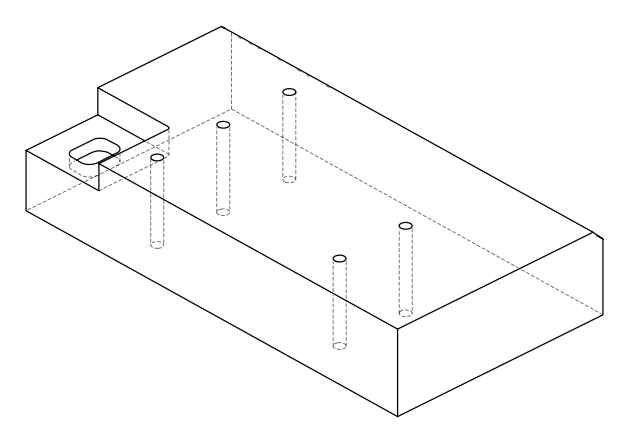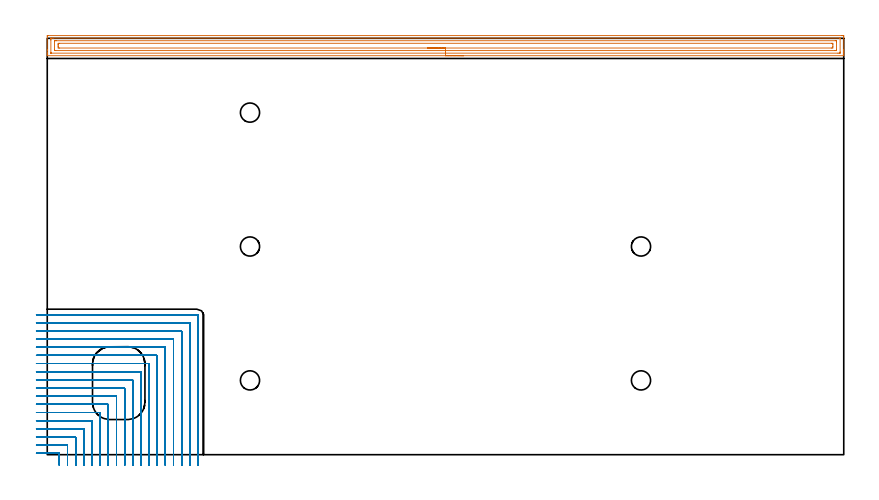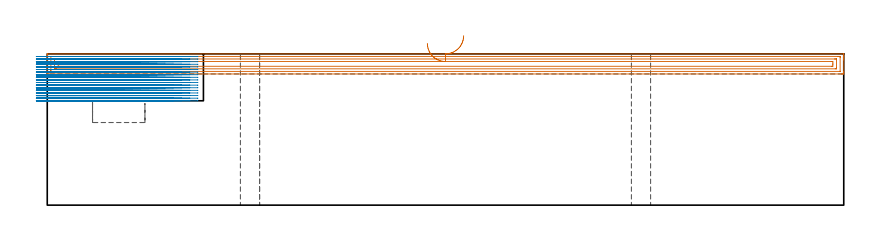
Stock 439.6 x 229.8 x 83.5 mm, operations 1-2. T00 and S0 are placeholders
(PLAN: 13 operations, 4 tool changes, 86.8 min)
(1 AREA_MILL | FG_CHAMFER_SURFACE | UGT0205_001 | 14.33 min | 27052 mm3)
(2 MILL_CORNER_NOTCH_RECTANGULAR | CORNER_NOTCH_RECTANGULAR | NXT0201_008 | Follow Part, ap 1.5, ae 75% | 69.78 min | 179194 mm3)
(3 MILL_RECTANGULAR_POCKET | POCKET_RECTANGULAR_STRAIGHT | UGT0201_100 | Follow Part, ap 4.5, ae 75% | 0.74 min | 13003 mm3)
(4 SPOT_DRILL | STEP1HOLE | NXT0321_9005460120000 | 0.03 min | 1 mm3)
(5 SPOT_DRILL_1 | STEP1HOLE_1 | NXT0321_9005460120000 | 0.03 min | 14 mm3)
(6 SPOT_DRILL_2 | STEP1HOLE_2 | NXT0321_9005460120000 | 0.03 min | 30 mm3)
(7 SPOT_DRILL_3 | STEP1HOLE_3 | NXT0321_9005460120000 | 0.03 min | 28 mm3)
(8 SPOT_DRILL_4 | STEP1HOLE_4 | NXT0321_9005460120000 | 0.03 min | 21 mm3)
(9 DRILL_THROUGH_HOLE_INTO_CENTER | STEP1HOLE | UGT0301_218 | 0.36 min | 7335 mm3)
(10 DRILL_THROUGH_HOLE_INTO_CENTER_1 | STEP1HOLE_1 | UGT0301_218 | 0.36 min | 7325 mm3)
(11 DRILL_THROUGH_HOLE_INTO_CENTER_2 | STEP1HOLE_2 | UGT0301_218 | 0.36 min | 7343 mm3)
(12 DRILL_THROUGH_HOLE_INTO_CENTER_3 | STEP1HOLE_3 | UGT0301_218 | 0.36 min | 7334 mm3)
(13 DRILL_THROUGH_HOLE_INTO_CENTER_4 | STEP1HOLE_4 | UGT0301_218 | 0.36 min | 7327 mm3)
(TOOL UGT0205_001 | Chamfer Mill 20 x 3 x 45 deg. | D20 FL50 Z2)
(TOOL NXT0201_008 | ENDMILL 6mm [2P460-0600-NA 1630] | D6 FL26 Z6)
(TOOL UGT0201_100 | End Mill 18 mm | D18 FL22 Z2)
(TOOL NXT0321_9005460120000 | NC Spot Drill, 142deg, 12mm, Carbide, Uncoated | D12 PA142 FL30 Z2)
(TOOL UGT0301_218 | Twist Drill 10.6 mm | D10.6 PA118 FL86 Z2)
(OP 1 AREA_MILL)
G17 G21 G94 G90
T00 M6
G54
G17 G0 G90 X229.8 Y220.2 S1061 M3
G43 Z93.5 H0
G94 G1 X229.762 Z92.628 F250.
X229.648 Z91.763
X229.459 Z90.912
X229.197 Z90.08
X228.863 Z89.274
X228.46 Z88.5
X227.991 Z87.764
X227.46 Z87.072
X226.871 Z86.429
X226.228 Z85.84
X225.536 Z85.308
X224.8 Z84.84
X224.026 Z84.437
X223.22 Z84.103
X222.388 Z83.841
X221.536 Z83.652
X220.672 Z83.538
X219.8 Z83.5
X0.164
X0.01 Y220.202 Z83.488
X0.006 Y220.265 Z83.427
X0. Y220.665 Z83.035
Y221.067 Z82.632
Y221.726 Z81.97
Y222.949 Z80.748
Y223.514 Z80.18
X0.001 Y230.669 Z73.029
X0.003 Y231.277 Z72.42
X0.007 Y231.292 Z72.406
X0.611 Y231.3 Z72.4
X438.359
X438.989 Y231.297 Z72.403
X439.593 Y231.292 Z72.406
X439.597 Y231.277 Z72.42
X439.599 Y230.669 Z73.029
X439.6 Y230.057 Z73.64
Y223.514 Z80.18
Y222.949 Z80.748
Y222.62 Z81.076
Y222.055 Z81.642
Y221.726 Z81.97
Y221.067 Z82.632
Y220.664 Z83.035
X439.593 Y220.265 Z83.427
X439.59 Y220.202 Z83.488
X439.436 Y220.2 Z83.5
X219.8
Y221.614 Z82.086
X2.285 Y221.615 Z82.085
X2.063 Y221.619 Z82.081
X2.009 Y221.622 Z82.078
X2.005 Y221.635 Z82.065
X2.001 Y221.669 Z82.031
X2. Y228.88 Z74.82
Y229.277 Z74.423
X2.006 Y229.774 Z73.926
X2.01 Y229.867 Z73.833
X2.174 Y229.879 Z73.821
X2.286 Y229.884 Z73.816
X2.396 Y229.885 Z73.815
X3.178 Y229.886 Z73.814
X437.315 Y229.885 Z73.815
X437.537 Y229.881 Z73.819
X437.591 Y229.878 Z73.822
X437.595 Y229.865 Z73.835
X437.599 Y229.831 Z73.869
Y222.223 Z81.477
X437.593 Y221.726 Z81.974
X437.59 Y221.633 Z82.067
X437.425 Y221.621 Z82.079
X437.314 Y221.616 Z82.084
X437.204 Y221.615 Z82.085
X436.422 Y221.614 Z82.086
X219.8
Y223.028 Z80.672
X4.666 Y223.029 Z80.671
X4.182 Y223.033 Z80.667
X4.03 Y223.035 Z80.665
X4.01 Y223.332 Z80.368
X4.003 Y223.514 Z80.186
X4. Y223.696 Z80.004
Y228.168 Z75.532
X4.005 Y228.35 Z75.35
X4.01 Y228.465 Z75.235
X4.061 Y228.468 Z75.232
X4.182 Y228.47 Z75.23
X4.59 Y228.471 Z75.229
X5.075 Y228.472 Z75.228
X434.933 Y228.471 Z75.229
X435.418 Y228.467 Z75.233
X435.57 Y228.465 Z75.235
X435.59 Y228.168 Z75.532
X435.597 Y227.986 Z75.714
X435.6 Y227.804 Z75.896
Y223.332 Z80.368
X435.595 Y223.15 Z80.55
X435.59 Y223.035 Z80.665
X435.539 Y223.032 Z80.668
X435.418 Y223.03 Z80.67
X435.01 Y223.028 Z80.672
X434.525
X219.8
Y224.443 Z79.257
X6.826
X6.012 Y224.45 Z79.25
X6. Y225.27 Z78.43
Y226.165 Z77.535
Y226.197 Z77.503
X6.009 Y227.05 Z76.65
X6.86 Y227.057 Z76.643
X432.773
X433.588 Y227.05 Z76.65
X433.6 Y226.23 Z77.47
Y225.303 Z78.397
X433.591 Y224.45 Z79.25
X432.739 Y224.443 Z79.257
X219.8
X218.928 Z79.295
X218.063 Z79.409
X217.212 Z79.598
X216.38 Z79.86
X215.574 Z80.194
X214.8 Z80.597
X214.064 Z81.066
X213.372 Z81.597
X212.729 Z82.186
X212.14 Z82.83
X211.608 Z83.522
X211.14 Z84.257
X210.737 Z85.031
X210.403 Z85.837
X210.141 Z86.669
X209.952 Z87.521
X209.838 Z88.386
X209.8 Z89.257
G0 Z93.5
M5
M2
(OP 2 MILL_CORNER_NOTCH_RECTANGULAR)
G17 G21 G94 G90
T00 M6
G54
G17 G0 G90 X6.7 Y-6. S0 M3
G43 Z93.5 H1
Z82.061
G94 G1 Y-3. F250.
Y0.505 F500.
G3 X6.405 Y0.8 R0.3
G1 X-3.
X-6. F250.
G0 Z93.5
X11.2 Y-6.
Z82.061
G1 Y-3.
Y5.005 F500.
G3 X10.905 Y5.3 R0.3
G1 X-3.
X-6. F250.
G0 Z93.5
X15.7 Y-6.
Z82.061
G1 Y-3.
Y9.505 F500.
G3 X15.405 Y9.8 R0.3
G1 X-3.
X-6. F250.
G0 Z93.5
X20.2 Y-6.
Z82.061
G1 Y-3.
Y14.004 F500.
G3 X19.904 Y14.3 R0.3
G1 X-3.
X-6. F250.
G0 Z93.5
X24.7 Y-6.
Z82.061
G1 Y-3.
Y18.504 F500.
G3 X24.404 Y18.8 R0.3
G1 X-3.
X-6. F250.
G0 Z93.5
X29.2 Y-6.
Z82.061
G1 Y-3.
Y23.004 F500.
G3 X28.904 Y23.3 R0.3
G1 X-3.
X-6. F250.
G0 Z93.5
X33.7 Y-6.
Z82.061
G1 Y-3.
Y27.504 F500.
G3 X33.404 Y27.8 R0.3
G1 X-3.
X-6. F250.
G0 Z93.5
X38.2 Y-6.
Z82.061
G1 Y-3.
Y32.004 F500.
G3 X37.904 Y32.3 R0.3
G1 X-3.
X-6. F250.
G0 Z93.5
X42.7 Y-6.
Z82.061
G1 Y-3.
Y36.504 F500.
G3 X42.404 Y36.8 R0.3
G1 X-3.
X-6. F250.
G0 Z93.5
X47.2 Y-6.
Z82.061
G1 Y-3.
Y41.004 F500.
G3 X46.904 Y41.3 R0.3
G1 X-3.
X-6. F250.
G0 Z93.5
X51.7 Y-6.
Z82.061
G1 Y-3.
Y45.503 F500.
G3 X51.403 Y45.8 R0.3
G1 X-3.
X-6. F250.
G0 Z93.5
X56.2 Y-6.
Z82.061
G1 Y-3.
Y50.003 F500.
G3 X55.903 Y50.3 R0.3
G1 X-3.
X-6. F250.
G0 Z93.5
X60.7 Y-6.
Z82.061
G1 Y-3.
Y54.503 F500.
G3 X60.403 Y54.8 R0.3
G1 X-3.
X-6. F250.
G0 Z93.5
X65.2 Y-6.
Z82.061
G1 Y-3.
Y59.003 F500.
G3 X64.903 Y59.3 R0.3
G1 X-3.
X-6. F250.
G0 Z93.5
X69.7 Y-6.
Z82.061
G1 Y-3.
Y63.503 F500.
G3 X69.403 Y63.8 R0.3
G1 X-3.
X-6. F250.
G0 Z93.5
X74.2 Y-6.
Z82.061
G1 Y-3.
Y68.003 F500.
G3 X73.903 Y68.3 R0.3
G1 X-3.
X-6. F250.
G0 Z93.5
X78.7 Y-6.
Z82.061
G1 Y-3.
Y72.503 F500.
G3 X78.403 Y72.8 R0.3
G1 X-3.
X-6. F250.
G0 Z93.5
X83.2 Y-6.
Z82.061
G1 Y-3.
Y77. F500.
G3 X82.9 Y77.3 R0.3
G1 X-3.
X-6. F250.
G0 Z93.5
X6.7 Y-6.
Z80.622
G1 Y-3.
Y0.505 F500.
G3 X6.405 Y0.8 R0.3
G1 X-3.
X-6. F250.
G0 Z93.5
X11.2 Y-6.
Z80.622
G1 Y-3.
Y5.005 F500.
G3 X10.905 Y5.3 R0.3
G1 X-3.
X-6. F250.
G0 Z93.5
X15.7 Y-6.
Z80.622
G1 Y-3.
Y9.505 F500.
G3 X15.405 Y9.8 R0.3
G1 X-3.
X-6. F250.
G0 Z93.5
X20.2 Y-6.
Z80.622
G1 Y-3.
Y14.005 F500.
G3 X19.905 Y14.3 R0.3
G1 X-3.
X-6. F250.
G0 Z93.5
X24.7 Y-6.
Z80.622
G1 Y-3.
Y18.504 F500.
G3 X24.404 Y18.8 R0.3
G1 X-3.
X-6. F250.
G0 Z93.5
X29.2 Y-6.
Z80.622
G1 Y-3.
Y23.004 F500.
G3 X28.904 Y23.3 R0.3
G1 X-3.
X-6. F250.
G0 Z93.5
X33.7 Y-6.
Z80.622
G1 Y-3.
Y27.504 F500.
G3 X33.404 Y27.8 R0.3
G1 X-3.
X-6. F250.
G0 Z93.5
X38.2 Y-6.
Z80.622
G1 Y-3.
Y32.004 F500.
G3 X37.904 Y32.3 R0.3
G1 X-3.
X-6. F250.
G0 Z93.5
X42.7 Y-6.
Z80.622
G1 Y-3.
Y36.504 F500.
G3 X42.404 Y36.8 R0.3
G1 X-3.
X-6. F250.
G0 Z93.5
X47.2 Y-6.
Z80.622
G1 Y-3.
Y41.004 F500.
G3 X46.904 Y41.3 R0.3
G1 X-3.
X-6. F250.
G0 Z93.5
X51.7 Y-6.
Z80.622
G1 Y-3.
Y45.503 F500.
G3 X51.403 Y45.8 R0.3
G1 X-3.
X-6. F250.
G0 Z93.5
X56.2 Y-6.
Z80.622
G1 Y-3.
Y50.003 F500.
G3 X55.903 Y50.3 R0.3
G1 X-3.
X-6. F250.
G0 Z93.5
X60.7 Y-6.
Z80.622
G1 Y-3.
Y54.503 F500.
G3 X60.403 Y54.8 R0.3
G1 X-3.
X-6. F250.
G0 Z93.5
X65.2 Y-6.
Z80.622
G1 Y-3.
Y59.003 F500.
G3 X64.903 Y59.3 R0.3
G1 X-3.
X-6. F250.
G0 Z93.5
X69.7 Y-6.
Z80.622
G1 Y-3.
Y63.503 F500.
G3 X69.403 Y63.8 R0.3
G1 X-3.
X-6. F250.
G0 Z93.5
X74.2 Y-6.
Z80.622
G1 Y-3.
Y68.003 F500.
G3 X73.903 Y68.3 R0.3
G1 X-3.
X-6. F250.
G0 Z93.5
X78.7 Y-6.
Z80.622
G1 Y-3.
Y72.503 F500.
G3 X78.403 Y72.8 R0.3
G1 X-3.
X-6. F250.
G0 Z93.5
X83.2 Y-6.
Z80.622
G1 Y-3.
Y77. F500.
G3 X82.9 Y77.3 R0.3
G1 X-3.
X-6. F250.
G0 Z93.5
X6.7 Y-6.
Z79.183
G1 Y-3.
Y0.505 F500.
G3 X6.405 Y0.8 R0.3
G1 X-3.
X-6. F250.
G0 Z93.5
X11.2 Y-6.
Z79.183
G1 Y-3.
Y5.005 F500.
G3 X10.905 Y5.3 R0.3
G1 X-3.
X-6. F250.
G0 Z93.5
X15.7 Y-6.
Z79.183
G1 Y-3.
Y9.505 F500.
G3 X15.405 Y9.8 R0.3
G1 X-3.
X-6. F250.
G0 Z93.5
X20.2 Y-6.
Z79.183
G1 Y-3.
Y14.005 F500.
G3 X19.905 Y14.3 R0.3
G1 X-3.
X-6. F250.
G0 Z93.5
X24.7 Y-6.
Z79.183
G1 Y-3.
Y18.504 F500.
G3 X24.404 Y18.8 R0.3
G1 X-3.
X-6. F250.
G0 Z93.5
X29.2 Y-6.
Z79.183
G1 Y-3.
Y23.004 F500.
G3 X28.904 Y23.3 R0.3
G1 X-3.
X-6. F250.
G0 Z93.5
X33.7 Y-6.
Z79.183
G1 Y-3.
Y27.504 F500.
G3 X33.404 Y27.8 R0.3
G1 X-3.
X-6. F250.
G0 Z93.5
X38.2 Y-6.
Z79.183
G1 Y-3.
Y32.004 F500.
G3 X37.904 Y32.3 R0.3
G1 X-3.
X-6. F250.
G0 Z93.5
X42.7 Y-6.
Z79.183
G1 Y-3.
Y36.504 F500.
G3 X42.404 Y36.8 R0.3
G1 X-3.
X-6. F250.
G0 Z93.5
X47.2 Y-6.
Z79.183
G1 Y-3.
Y41.004 F500.
G3 X46.904 Y41.3 R0.3
G1 X-3.
X-6. F250.
G0 Z93.5
X51.7 Y-6.
Z79.183
G1 Y-3.
Y45.503 F500.
G3 X51.403 Y45.8 R0.3
G1 X-3.
X-6. F250.
G0 Z93.5
X56.2 Y-6.
Z79.183
G1 Y-3.
Y50.003 F500.
G3 X55.903 Y50.3 R0.3
G1 X-3.
X-6. F250.
G0 Z93.5
X60.7 Y-6.
Z79.183
G1 Y-3.
Y54.503 F500.
G3 X60.403 Y54.8 R0.3
G1 X-3.
X-6. F250.
G0 Z93.5
X65.2 Y-6.
Z79.183
G1 Y-3.
Y59.003 F500.
G3 X64.903 Y59.3 R0.3
G1 X-3.
X-6. F250.
G0 Z93.5
X69.7 Y-6.
Z79.183
G1 Y-3.
Y63.503 F500.
G3 X69.403 Y63.8 R0.3
G1 X-3.
X-6. F250.
G0 Z93.5
X74.2 Y-6.
Z79.183
G1 Y-3.
Y68.003 F500.
G3 X73.903 Y68.3 R0.3
G1 X-3.
X-6. F250.
G0 Z93.5
X78.7 Y-6.
Z79.183
G1 Y-3.
Y72.503 F500.
G3 X78.403 Y72.8 R0.3
G1 X-3.
X-6. F250.
G0 Z93.5
X83.2 Y-6.
Z79.183
G1 Y-3.
Y77. F500.
G3 X82.9 Y77.3 R0.3
G1 X-3.
X-6. F250.
G0 Z93.5
X6.7 Y-6.
Z77.744
G1 Y-3.
Y0.505 F500.
G3 X6.405 Y0.8 R0.3
G1 X-3.
X-6. F250.
G0 Z93.5
X11.2 Y-6.
Z77.744
G1 Y-3.
Y5.005 F500.
G3 X10.905 Y5.3 R0.3
G1 X-3.
X-6. F250.
G0 Z93.5
X15.7 Y-6.
Z77.744
G1 Y-3.
Y9.505 F500.
G3 X15.405 Y9.8 R0.3
G1 X-3.
X-6. F250.
G0 Z93.5
X20.2 Y-6.
Z77.744
G1 Y-3.
Y14.004 F500.
G3 X19.904 Y14.3 R0.3
G1 X-3.
X-6. F250.
G0 Z93.5
X24.7 Y-6.
Z77.744
G1 Y-3.
Y18.504 F500.
G3 X24.404 Y18.8 R0.3
G1 X-3.
X-6. F250.
G0 Z93.5
X29.2 Y-6.
Z77.744
G1 Y-3.
Y23.004 F500.
G3 X28.904 Y23.3 R0.3
G1 X-3.
X-6. F250.
G0 Z93.5
X33.7 Y-6.
Z77.744
G1 Y-3.
Y27.504 F500.
G3 X33.404 Y27.8 R0.3
G1 X-3.
X-6. F250.
G0 Z93.5
X38.2 Y-6.
Z77.744
G1 Y-3.
Y32.004 F500.
G3 X37.904 Y32.3 R0.3
G1 X-3.
X-6. F250.
G0 Z93.5
X42.7 Y-6.
Z77.744
G1 Y-3.
Y36.504 F500.
G3 X42.404 Y36.8 R0.3
G1 X-3.
X-6. F250.
G0 Z93.5
X47.2 Y-6.
Z77.744
G1 Y-3.
Y41.004 F500.
G3 X46.904 Y41.3 R0.3
G1 X-3.
X-6. F250.
G0 Z93.5
X51.7 Y-6.
Z77.744
G1 Y-3.
Y45.503 F500.
G3 X51.403 Y45.8 R0.3
G1 X-3.
X-6. F250.
G0 Z93.5
X56.2 Y-6.
Z77.744
G1 Y-3.
Y50.003 F500.
G3 X55.903 Y50.3 R0.3
G1 X-3.
X-6. F250.
G0 Z93.5
X60.7 Y-6.
Z77.744
G1 Y-3.
Y54.503 F500.
G3 X60.403 Y54.8 R0.3
G1 X-3.
X-6. F250.
G0 Z93.5
X65.2 Y-6.
Z77.744
G1 Y-3.
Y59.003 F500.
G3 X64.903 Y59.3 R0.3
G1 X-3.
X-6. F250.
G0 Z93.5
X69.7 Y-6.
Z77.744
G1 Y-3.
Y63.503 F500.
G3 X69.403 Y63.8 R0.3
G1 X-3.
X-6. F250.
G0 Z93.5
X74.2 Y-6.
Z77.744
G1 Y-3.
Y68.003 F500.
G3 X73.903 Y68.3 R0.3
G1 X-3.
X-6. F250.
G0 Z93.5
X78.7 Y-6.
Z77.744
G1 Y-3.
Y72.503 F500.
G3 X78.403 Y72.8 R0.3
G1 X-3.
X-6. F250.
G0 Z93.5
X83.2 Y-6.
Z77.744
G1 Y-3.
Y77. F500.
G3 X82.9 Y77.3 R0.3
G1 X-3.
X-6. F250.
G0 Z93.5
X6.7 Y-6.
Z76.305
G1 Y-3.
Y0.505 F500.
G3 X6.405 Y0.8 R0.3
G1 X-3.
X-6. F250.
G0 Z93.5
X11.2 Y-6.
Z76.305
G1 Y-3.
Y5.005 F500.
G3 X10.905 Y5.3 R0.3
G1 X-3.
X-6. F250.
G0 Z93.5
X15.7 Y-6.
Z76.305
G1 Y-3.
Y9.505 F500.
G3 X15.405 Y9.8 R0.3
G1 X-3.
X-6. F250.
G0 Z93.5
X20.2 Y-6.
Z76.305
G1 Y-3.
Y14.005 F500.
G3 X19.905 Y14.3 R0.3
G1 X-3.
X-6. F250.
G0 Z93.5
X24.7 Y-6.
Z76.305
G1 Y-3.
Y18.504 F500.
G3 X24.404 Y18.8 R0.3
G1 X-3.
X-6. F250.
G0 Z93.5
X29.2 Y-6.
Z76.305
G1 Y-3.
Y23.004 F500.
G3 X28.904 Y23.3 R0.3
G1 X-3.
X-6. F250.
G0 Z93.5
X33.7 Y-6.
Z76.305
G1 Y-3.
Y27.504 F500.
G3 X33.404 Y27.8 R0.3
G1 X-3.
X-6. F250.
G0 Z93.5
X38.2 Y-6.
Z76.305
G1 Y-3.
Y32.004 F500.
G3 X37.904 Y32.3 R0.3
G1 X-3.
X-6. F250.
G0 Z93.5
X42.7 Y-6.
Z76.305
G1 Y-3.
Y36.504 F500.
G3 X42.404 Y36.8 R0.3
G1 X-3.
X-6. F250.
G0 Z93.5
X47.2 Y-6.
Z76.305
G1 Y-3.
Y41.004 F500.
G3 X46.904 Y41.3 R0.3
G1 X-3.
X-6. F250.
G0 Z93.5
X51.7 Y-6.
Z76.305
G1 Y-3.
Y45.503 F500.
G3 X51.403 Y45.8 R0.3
G1 X-3.
X-6. F250.
G0 Z93.5
X56.2 Y-6.
Z76.305
G1 Y-3.
Y50.003 F500.
G3 X55.903 Y50.3 R0.3
G1 X-3.
X-6. F250.
G0 Z93.5
X60.7 Y-6.
Z76.305
G1 Y-3.
Y54.503 F500.
G3 X60.403 Y54.8 R0.3
G1 X-3.
X-6. F250.
G0 Z93.5
X65.2 Y-6.
Z76.305
G1 Y-3.
Y59.003 F500.
G3 X64.903 Y59.3 R0.3
G1 X-3.
X-6. F250.
G0 Z93.5
X69.7 Y-6.
Z76.305
G1 Y-3.
Y63.503 F500.
G3 X69.403 Y63.8 R0.3
G1 X-3.
X-6. F250.
G0 Z93.5
X74.2 Y-6.
Z76.305
G1 Y-3.
Y68.003 F500.
G3 X73.903 Y68.3 R0.3
G1 X-3.
X-6. F250.
G0 Z93.5
X78.7 Y-6.
Z76.305
G1 Y-3.
Y72.503 F500.
G3 X78.403 Y72.8 R0.3
G1 X-3.
X-6. F250.
G0 Z93.5
X83.2 Y-6.
Z76.305
G1 Y-3.
Y77. F500.
G3 X82.9 Y77.3 R0.3
G1 X-3.
X-6. F250.
G0 Z93.5
X6.7 Y-6.
Z74.867
G1 Y-3.
Y0.505 F500.
G3 X6.405 Y0.8 R0.3
G1 X-3.
X-6. F250.
G0 Z93.5
X11.2 Y-6.
Z74.867
G1 Y-3.
Y5.005 F500.
G3 X10.905 Y5.3 R0.3
G1 X-3.
X-6. F250.
G0 Z93.5
X15.7 Y-6.
Z74.867
G1 Y-3.
Y9.505 F500.
G3 X15.405 Y9.8 R0.3
G1 X-3.
X-6. F250.
G0 Z93.5
X20.2 Y-6.
Z74.867
G1 Y-3.
Y14.005 F500.
G3 X19.905 Y14.3 R0.3
G1 X-3.
X-6. F250.
G0 Z93.5
X24.7 Y-6.
Z74.867
G1 Y-3.
Y18.504 F500.
G3 X24.404 Y18.8 R0.3
G1 X-3.
X-6. F250.
G0 Z93.5
X29.2 Y-6.
Z74.867
G1 Y-3.
Y23.004 F500.
G3 X28.904 Y23.3 R0.3
G1 X-3.
X-6. F250.
G0 Z93.5
X33.7 Y-6.
Z74.867
G1 Y-3.
Y27.504 F500.
G3 X33.404 Y27.8 R0.3
G1 X-3.
X-6. F250.
G0 Z93.5
X38.2 Y-6.
Z74.867
G1 Y-3.
Y32.004 F500.
G3 X37.904 Y32.3 R0.3
G1 X-3.
X-6. F250.
G0 Z93.5
X42.7 Y-6.
Z74.867
G1 Y-3.
Y36.504 F500.
G3 X42.404 Y36.8 R0.3
G1 X-3.
X-6. F250.
G0 Z93.5
X47.2 Y-6.
Z74.867
G1 Y-3.
Y41.004 F500.
G3 X46.904 Y41.3 R0.3
G1 X-3.
X-6. F250.
G0 Z93.5
X51.7 Y-6.
Z74.867
G1 Y-3.
Y45.503 F500.
G3 X51.403 Y45.8 R0.3
G1 X-3.
X-6. F250.
G0 Z93.5
X56.2 Y-6.
Z74.867
G1 Y-3.
Y50.003 F500.
G3 X55.903 Y50.3 R0.3
G1 X-3.
X-6. F250.
G0 Z93.5
X60.7 Y-6.
Z74.867
G1 Y-3.
Y54.503 F500.
G3 X60.403 Y54.8 R0.3
G1 X-3.
X-6. F250.
G0 Z93.5
X65.2 Y-6.
Z74.867
G1 Y-3.
Y59.003 F500.
G3 X64.903 Y59.3 R0.3
G1 X-3.
X-6. F250.
G0 Z93.5
X69.7 Y-6.
Z74.867
G1 Y-3.
Y63.503 F500.
G3 X69.403 Y63.8 R0.3
G1 X-3.
X-6. F250.
G0 Z93.5
X74.2 Y-6.
Z74.867
G1 Y-3.
Y68.003 F500.
G3 X73.903 Y68.3 R0.3
G1 X-3.
X-6. F250.
G0 Z93.5
X78.7 Y-6.
Z74.867
G1 Y-3.
Y72.503 F500.
G3 X78.403 Y72.8 R0.3
G1 X-3.
X-6. F250.
G0 Z93.5
X83.2 Y-6.
Z74.867
G1 Y-3.
Y77. F500.
G3 X82.9 Y77.3 R0.3
G1 X-3.
X-6. F250.
G0 Z93.5
X6.7 Y-6.
Z73.428
G1 Y-3.
Y0.505 F500.
G3 X6.405 Y0.8 R0.3
G1 X-3.
X-6. F250.
G0 Z93.5
X11.2 Y-6.
Z73.428
G1 Y-3.
Y5.005 F500.
G3 X10.905 Y5.3 R0.3
G1 X-3.
X-6. F250.
G0 Z93.5
X15.7 Y-6.
Z73.428
G1 Y-3.
Y9.505 F500.
G3 X15.405 Y9.8 R0.3
G1 X-3.
X-6. F250.
G0 Z93.5
X20.2 Y-6.
Z73.428
G1 Y-3.
Y14.005 F500.
G3 X19.905 Y14.3 R0.3
G1 X-3.
X-6. F250.
G0 Z93.5
X24.7 Y-6.
Z73.428
G1 Y-3.
Y18.504 F500.
G3 X24.404 Y18.8 R0.3
G1 X-3.
X-6. F250.
G0 Z93.5
X29.2 Y-6.
Z73.428
G1 Y-3.
Y23.004 F500.
G3 X28.904 Y23.3 R0.3
G1 X-3.
X-6. F250.
G0 Z93.5
X33.7 Y-6.
Z73.428
G1 Y-3.
Y27.504 F500.
G3 X33.404 Y27.8 R0.3
G1 X-3.
X-6. F250.
G0 Z93.5
X38.2 Y-6.
Z73.428
G1 Y-3.
Y32.004 F500.
G3 X37.904 Y32.3 R0.3
G1 X-3.
X-6. F250.
G0 Z93.5
X42.7 Y-6.
Z73.428
G1 Y-3.
Y36.504 F500.
G3 X42.404 Y36.8 R0.3
G1 X-3.
X-6. F250.
G0 Z93.5
X47.2 Y-6.
Z73.428
G1 Y-3.
Y41.004 F500.
G3 X46.904 Y41.3 R0.3
G1 X-3.
X-6. F250.
G0 Z93.5
X51.7 Y-6.
Z73.428
G1 Y-3.
Y45.503 F500.
G3 X51.403 Y45.8 R0.3
G1 X-3.
X-6. F250.
G0 Z93.5
X56.2 Y-6.
Z73.428
G1 Y-3.
Y50.003 F500.
G3 X55.903 Y50.3 R0.3
G1 X-3.
X-6. F250.
G0 Z93.5
X60.7 Y-6.
Z73.428
G1 Y-3.
Y54.503 F500.
G3 X60.403 Y54.8 R0.3
G1 X-3.
X-6. F250.
G0 Z93.5
X65.2 Y-6.
Z73.428
G1 Y-3.
Y59.003 F500.
G3 X64.903 Y59.3 R0.3
G1 X-3.
X-6. F250.
G0 Z93.5
X69.7 Y-6.
Z73.428
G1 Y-3.
Y63.503 F500.
G3 X69.403 Y63.8 R0.3
G1 X-3.
X-6. F250.
G0 Z93.5
X74.2 Y-6.
Z73.428
G1 Y-3.
Y68.003 F500.
G3 X73.903 Y68.3 R0.3
G1 X-3.
X-6. F250.
G0 Z93.5
X78.7 Y-6.
Z73.428
G1 Y-3.
Y72.503 F500.
G3 X78.403 Y72.8 R0.3
G1 X-3.
X-6. F250.
G0 Z93.5
X83.2 Y-6.
Z73.428
G1 Y-3.
Y77. F500.
G3 X82.9 Y77.3 R0.3
G1 X-3.
X-6. F250.
G0 Z93.5
X6.7 Y-6.
Z71.989
G1 Y-3.
Y0.505 F500.
G3 X6.405 Y0.8 R0.3
G1 X-3.
X-6. F250.
G0 Z93.5
X11.2 Y-6.
Z71.989
G1 Y-3.
Y5.005 F500.
G3 X10.905 Y5.3 R0.3
G1 X-3.
X-6. F250.
G0 Z93.5
X15.7 Y-6.
Z71.989
G1 Y-3.
Y9.505 F500.
G3 X15.405 Y9.8 R0.3
G1 X-3.
X-6. F250.
G0 Z93.5
X20.2 Y-6.
Z71.989
G1 Y-3.
Y14.005 F500.
G3 X19.905 Y14.3 R0.3
G1 X-3.
X-6. F250.
G0 Z93.5
X24.7 Y-6.
Z71.989
G1 Y-3.
Y18.504 F500.
G3 X24.404 Y18.8 R0.3
G1 X-3.
X-6. F250.
G0 Z93.5
X29.2 Y-6.
Z71.989
G1 Y-3.
Y23.004 F500.
G3 X28.904 Y23.3 R0.3
G1 X-3.
X-6. F250.
G0 Z93.5
X33.7 Y-6.
Z71.989
G1 Y-3.
Y27.504 F500.
G3 X33.404 Y27.8 R0.3
G1 X-3.
X-6. F250.
G0 Z93.5
X38.2 Y-6.
Z71.989
G1 Y-3.
Y32.004 F500.
G3 X37.904 Y32.3 R0.3
G1 X-3.
X-6. F250.
G0 Z93.5
X42.7 Y-6.
Z71.989
G1 Y-3.
Y36.504 F500.
G3 X42.404 Y36.8 R0.3
G1 X-3.
X-6. F250.
G0 Z93.5
X47.2 Y-6.
Z71.989
G1 Y-3.
Y41.004 F500.
G3 X46.904 Y41.3 R0.3
G1 X-3.
X-6. F250.
G0 Z93.5
X51.7 Y-6.
Z71.989
G1 Y-3.
Y45.503 F500.
G3 X51.403 Y45.8 R0.3
G1 X-3.
X-6. F250.
G0 Z93.5
X56.2 Y-6.
Z71.989
G1 Y-3.
Y50.003 F500.
G3 X55.903 Y50.3 R0.3
G1 X-3.
X-6. F250.
G0 Z93.5
X60.7 Y-6.
Z71.989
G1 Y-3.
Y54.503 F500.
G3 X60.403 Y54.8 R0.3
G1 X-3.
X-6. F250.
G0 Z93.5
X65.2 Y-6.
Z71.989
G1 Y-3.
Y59.003 F500.
G3 X64.903 Y59.3 R0.3
G1 X-3.
X-6. F250.
G0 Z93.5
X69.7 Y-6.
Z71.989
G1 Y-3.
Y63.503 F500.
G3 X69.403 Y63.8 R0.3
G1 X-3.
X-6. F250.
G0 Z93.5
X74.2 Y-6.
Z71.989
G1 Y-3.
Y68.003 F500.
G3 X73.903 Y68.3 R0.3
G1 X-3.
X-6. F250.
G0 Z93.5
X78.7 Y-6.
Z71.989
G1 Y-3.
Y72.503 F500.
G3 X78.403 Y72.8 R0.3
G1 X-3.
X-6. F250.
G0 Z93.5
X83.2 Y-6.
Z71.989
G1 Y-3.
Y77. F500.
G3 X82.9 Y77.3 R0.3
G1 X-3.
X-6. F250.
G0 Z93.5
X6.7 Y-6.
Z70.55
G1 Y-3.
Y0.505 F500.
G3 X6.405 Y0.8 R0.3
G1 X-3.
X-6. F250.
G0 Z93.5
X11.2 Y-6.
Z70.55
G1 Y-3.
Y5.005 F500.
G3 X10.905 Y5.3 R0.3
G1 X-3.
X-6. F250.
G0 Z93.5
X15.7 Y-6.
Z70.55
G1 Y-3.
Y9.505 F500.
G3 X15.405 Y9.8 R0.3
G1 X-3.
X-6. F250.
G0 Z93.5
X20.2 Y-6.
Z70.55
G1 Y-3.
Y14.004 F500.
G3 X19.904 Y14.3 R0.3
G1 X-3.
X-6. F250.
G0 Z93.5
X24.7 Y-6.
Z70.55
G1 Y-3.
Y18.504 F500.
G3 X24.404 Y18.8 R0.3
G1 X-3.
X-6. F250.
G0 Z93.5
X29.2 Y-6.
Z70.55
G1 Y-3.
Y23.004 F500.
G3 X28.904 Y23.3 R0.3
G1 X-3.
X-6. F250.
G0 Z93.5
X33.7 Y-6.
Z70.55
G1 Y-3.
Y27.504 F500.
G3 X33.404 Y27.8 R0.3
G1 X-3.
X-6. F250.
G0 Z93.5
X38.2 Y-6.
Z70.55
G1 Y-3.
Y32.004 F500.
G3 X37.904 Y32.3 R0.3
G1 X-3.
X-6. F250.
G0 Z93.5
X42.7 Y-6.
Z70.55
G1 Y-3.
Y36.504 F500.
G3 X42.404 Y36.8 R0.3
G1 X-3.
X-6. F250.
G0 Z93.5
X47.2 Y-6.
Z70.55
G1 Y-3.
Y41.004 F500.
G3 X46.904 Y41.3 R0.3
G1 X-3.
X-6. F250.
G0 Z93.5
X51.7 Y-6.
Z70.55
G1 Y-3.
Y45.503 F500.
G3 X51.403 Y45.8 R0.3
G1 X-3.
X-6. F250.
G0 Z93.5
X56.2 Y-6.
Z70.55
G1 Y-3.
Y50.003 F500.
G3 X55.903 Y50.3 R0.3
G1 X-3.
X-6. F250.
G0 Z93.5
X60.7 Y-6.
Z70.55
G1 Y-3.
Y54.503 F500.
G3 X60.403 Y54.8 R0.3
G1 X-3.
X-6. F250.
G0 Z93.5
X65.2 Y-6.
Z70.55
G1 Y-3.
Y59.003 F500.
G3 X64.903 Y59.3 R0.3
G1 X-3.
X-6. F250.
G0 Z93.5
X69.7 Y-6.
Z70.55
G1 Y-3.
Y63.503 F500.
G3 X69.403 Y63.8 R0.3
G1 X-3.
X-6. F250.
G0 Z93.5
X74.2 Y-6.
Z70.55
G1 Y-3.
Y68.003 F500.
G3 X73.903 Y68.3 R0.3
G1 X-3.
X-6. F250.
G0 Z93.5
X78.7 Y-6.
Z70.55
G1 Y-3.
Y72.503 F500.
G3 X78.403 Y72.8 R0.3
G1 X-3.
X-6. F250.
G0 Z93.5
X83.2 Y-6.
Z70.55
G1 Y-3.
Y77. F500.
G3 X82.9 Y77.3 R0.3
G1 X-3.
X-6. F250.
G0 Z93.5
X6.7 Y-6.
Z69.111
G1 Y-3.
Y0.505 F500.
G3 X6.405 Y0.8 R0.3
G1 X-3.
X-6. F250.
G0 Z93.5
X11.2 Y-6.
Z69.111
G1 Y-3.
Y5.005 F500.
G3 X10.905 Y5.3 R0.3
G1 X-3.
X-6. F250.
G0 Z93.5
X15.7 Y-6.
Z69.111
G1 Y-3.
Y9.505 F500.
G3 X15.405 Y9.8 R0.3
G1 X-3.
X-6. F250.
G0 Z93.5
X20.2 Y-6.
Z69.111
G1 Y-3.
Y14.004 F500.
G3 X19.904 Y14.3 R0.3
G1 X-3.
X-6. F250.
G0 Z93.5
X24.7 Y-6.
Z69.111
G1 Y-3.
Y18.504 F500.
G3 X24.404 Y18.8 R0.3
G1 X-3.
X-6. F250.
G0 Z93.5
X29.2 Y-6.
Z69.111
G1 Y-3.
Y23.004 F500.
G3 X28.904 Y23.3 R0.3
G1 X-3.
X-6. F250.
G0 Z93.5
X33.7 Y-6.
Z69.111
G1 Y-3.
Y27.504 F500.
G3 X33.404 Y27.8 R0.3
G1 X-3.
X-6. F250.
G0 Z93.5
X38.2 Y-6.
Z69.111
G1 Y-3.
Y32.004 F500.
G3 X37.904 Y32.3 R0.3
G1 X-3.
X-6. F250.
G0 Z93.5
X42.7 Y-6.
Z69.111
G1 Y-3.
Y36.504 F500.
G3 X42.404 Y36.8 R0.3
G1 X-3.
X-6. F250.
G0 Z93.5
X47.2 Y-6.
Z69.111
G1 Y-3.
Y41.004 F500.
G3 X46.904 Y41.3 R0.3
G1 X-3.
X-6. F250.
G0 Z93.5
X51.7 Y-6.
Z69.111
G1 Y-3.
Y45.503 F500.
G3 X51.403 Y45.8 R0.3
G1 X-3.
X-6. F250.
G0 Z93.5
X56.2 Y-6.
Z69.111
G1 Y-3.
Y50.003 F500.
G3 X55.903 Y50.3 R0.3
G1 X-3.
X-6. F250.
G0 Z93.5
X60.7 Y-6.
Z69.111
G1 Y-3.
Y54.503 F500.
G3 X60.403 Y54.8 R0.3
G1 X-3.
X-6. F250.
G0 Z93.5
X65.2 Y-6.
Z69.111
G1 Y-3.
Y59.003 F500.
G3 X64.903 Y59.3 R0.3
G1 X-3.
X-6. F250.
G0 Z93.5
X69.7 Y-6.
Z69.111
G1 Y-3.
Y63.503 F500.
G3 X69.403 Y63.8 R0.3
G1 X-3.
X-6. F250.
G0 Z93.5
X74.2 Y-6.
Z69.111
G1 Y-3.
Y68.003 F500.
G3 X73.903 Y68.3 R0.3
G1 X-3.
X-6. F250.
G0 Z93.5
X78.7 Y-6.
Z69.111
G1 Y-3.
Y72.503 F500.
G3 X78.403 Y72.8 R0.3
G1 X-3.
X-6. F250.
G0 Z93.5
X83.2 Y-6.
Z69.111
G1 Y-3.
Y77. F500.
G3 X82.9 Y77.3 R0.3
G1 X-3.
X-6. F250.
G0 Z93.5
X6.7 Y-6.
Z67.672
G1 Y-3.
Y0.505 F500.
G3 X6.405 Y0.8 R0.3
G1 X-3.
X-6. F250.
G0 Z93.5
X11.2 Y-6.
Z67.672
G1 Y-3.
Y5.005 F500.
G3 X10.905 Y5.3 R0.3
G1 X-3.
X-6. F250.
G0 Z93.5
X15.7 Y-6.
Z67.672
G1 Y-3.
Y9.505 F500.
G3 X15.405 Y9.8 R0.3
G1 X-3.
X-6. F250.
G0 Z93.5
X20.2 Y-6.
Z67.672
G1 Y-3.
Y14.004 F500.
G3 X19.904 Y14.3 R0.3
G1 X-3.
X-6. F250.
G0 Z93.5
X24.7 Y-6.
Z67.672
G1 Y-3.
Y18.504 F500.
G3 X24.404 Y18.8 R0.3
G1 X-3.
X-6. F250.
G0 Z93.5
X29.2 Y-6.
Z67.672
G1 Y-3.
Y23.004 F500.
G3 X28.904 Y23.3 R0.3
G1 X-3.
X-6. F250.
G0 Z93.5
X33.7 Y-6.
Z67.672
G1 Y-3.
Y27.504 F500.
G3 X33.404 Y27.8 R0.3
G1 X-3.
X-6. F250.
G0 Z93.5
X38.2 Y-6.
Z67.672
G1 Y-3.
Y32.004 F500.
G3 X37.904 Y32.3 R0.3
G1 X-3.
X-6. F250.
G0 Z93.5
X42.7 Y-6.
Z67.672
G1 Y-3.
Y36.504 F500.
G3 X42.404 Y36.8 R0.3
G1 X-3.
X-6. F250.
G0 Z93.5
X47.2 Y-6.
Z67.672
G1 Y-3.
Y41.004 F500.
G3 X46.904 Y41.3 R0.3
G1 X-3.
X-6. F250.
G0 Z93.5
X51.7 Y-6.
Z67.672
G1 Y-3.
Y45.503 F500.
G3 X51.403 Y45.8 R0.3
G1 X-3.
X-6. F250.
G0 Z93.5
X56.2 Y-6.
Z67.672
G1 Y-3.
Y50.003 F500.
G3 X55.903 Y50.3 R0.3
G1 X-3.
X-6. F250.
G0 Z93.5
X60.7 Y-6.
Z67.672
G1 Y-3.
Y54.503 F500.
G3 X60.403 Y54.8 R0.3
G1 X-3.
X-6. F250.
G0 Z93.5
X65.2 Y-6.
Z67.672
G1 Y-3.
Y59.003 F500.
G3 X64.903 Y59.3 R0.3
G1 X-3.
X-6. F250.
G0 Z93.5
X69.7 Y-6.
Z67.672
G1 Y-3.
Y63.503 F500.
G3 X69.403 Y63.8 R0.3
G1 X-3.
X-6. F250.
G0 Z93.5
X74.2 Y-6.
Z67.672
G1 Y-3.
Y68.003 F500.
G3 X73.903 Y68.3 R0.3
G1 X-3.
X-6. F250.
G0 Z93.5
X78.7 Y-6.
Z67.672
G1 Y-3.
Y72.503 F500.
G3 X78.403 Y72.8 R0.3
G1 X-3.
X-6. F250.
G0 Z93.5
X83.2 Y-6.
Z67.672
G1 Y-3.
Y77. F500.
G3 X82.9 Y77.3 R0.3
G1 X-3.
X-6. F250.
G0 Z93.5
X6.7 Y-6.
Z66.233
G1 Y-3.
Y0.505 F500.
G3 X6.405 Y0.8 R0.3
G1 X-3.
X-6. F250.
G0 Z93.5
X11.2 Y-6.
Z66.233
G1 Y-3.
Y5.005 F500.
G3 X10.905 Y5.3 R0.3
G1 X-3.
X-6. F250.
G0 Z93.5
X15.7 Y-6.
Z66.233
G1 Y-3.
Y9.505 F500.
G3 X15.405 Y9.8 R0.3
G1 X-3.
X-6. F250.
G0 Z93.5
X20.2 Y-6.
Z66.233
G1 Y-3.
Y14.004 F500.
G3 X19.904 Y14.3 R0.3
G1 X-3.
X-6. F250.
G0 Z93.5
X24.7 Y-6.
Z66.233
G1 Y-3.
Y18.504 F500.
G3 X24.404 Y18.8 R0.3
G1 X-3.
X-6. F250.
G0 Z93.5
X29.2 Y-6.
Z66.233
G1 Y-3.
Y23.004 F500.
G3 X28.904 Y23.3 R0.3
G1 X-3.
X-6. F250.
G0 Z93.5
X33.7 Y-6.
Z66.233
G1 Y-3.
Y27.504 F500.
G3 X33.404 Y27.8 R0.3
G1 X-3.
X-6. F250.
G0 Z93.5
X38.2 Y-6.
Z66.233
G1 Y-3.
Y32.004 F500.
G3 X37.904 Y32.3 R0.3
G1 X-3.
X-6. F250.
G0 Z93.5
X42.7 Y-6.
Z66.233
G1 Y-3.
Y36.504 F500.
G3 X42.404 Y36.8 R0.3
G1 X-3.
X-6. F250.
G0 Z93.5
X47.2 Y-6.
Z66.233
G1 Y-3.
Y41.004 F500.
G3 X46.904 Y41.3 R0.3
G1 X-3.
X-6. F250.
G0 Z93.5
X51.7 Y-6.
Z66.233
G1 Y-3.
Y45.503 F500.
G3 X51.403 Y45.8 R0.3
G1 X-3.
X-6. F250.
G0 Z93.5
X56.2 Y-6.
Z66.233
G1 Y-3.
Y50.003 F500.
G3 X55.903 Y50.3 R0.3
G1 X-3.
X-6. F250.
G0 Z93.5
X60.7 Y-6.
Z66.233
G1 Y-3.
Y54.503 F500.
G3 X60.403 Y54.8 R0.3
G1 X-3.
X-6. F250.
G0 Z93.5
X65.2 Y-6.
Z66.233
G1 Y-3.
Y59.003 F500.
G3 X64.903 Y59.3 R0.3
G1 X-3.
X-6. F250.
G0 Z93.5
X69.7 Y-6.
Z66.233
G1 Y-3.
Y63.503 F500.
G3 X69.403 Y63.8 R0.3
G1 X-3.
X-6. F250.
G0 Z93.5
X74.2 Y-6.
Z66.233
G1 Y-3.
Y68.003 F500.
G3 X73.903 Y68.3 R0.3
G1 X-3.
X-6. F250.
G0 Z93.5
X78.7 Y-6.
Z66.233
G1 Y-3.
Y72.503 F500.
G3 X78.403 Y72.8 R0.3
G1 X-3.
X-6. F250.
G0 Z93.5
X83.2 Y-6.
Z66.233
G1 Y-3.
Y77. F500.
G3 X82.9 Y77.3 R0.3
G1 X-3.
X-6. F250.
G0 Z93.5
X6.7 Y-6.
Z64.794
G1 Y-3.
Y0.505 F500.
G3 X6.405 Y0.8 R0.3
G1 X-3.
X-6. F250.
G0 Z93.5
X11.2 Y-6.
Z64.794
G1 Y-3.
Y5.005 F500.
G3 X10.905 Y5.3 R0.3
G1 X-3.
X-6. F250.
G0 Z93.5
X15.7 Y-6.
Z64.794
G1 Y-3.
Y9.505 F500.
G3 X15.405 Y9.8 R0.3
G1 X-3.
X-6. F250.
G0 Z93.5
X20.2 Y-6.
Z64.794
G1 Y-3.
Y14.004 F500.
G3 X19.904 Y14.3 R0.3
G1 X-3.
X-6. F250.
G0 Z93.5
X24.7 Y-6.
Z64.794
G1 Y-3.
Y18.504 F500.
G3 X24.404 Y18.8 R0.3
G1 X-3.
X-6. F250.
G0 Z93.5
X29.2 Y-6.
Z64.794
G1 Y-3.
Y23.004 F500.
G3 X28.904 Y23.3 R0.3
G1 X-3.
X-6. F250.
G0 Z93.5
X33.7 Y-6.
Z64.794
G1 Y-3.
Y27.504 F500.
G3 X33.404 Y27.8 R0.3
G1 X-3.
X-6. F250.
G0 Z93.5
X38.2 Y-6.
Z64.794
G1 Y-3.
Y32.004 F500.
G3 X37.904 Y32.3 R0.3
G1 X-3.
X-6. F250.
G0 Z93.5
X42.7 Y-6.
Z64.794
G1 Y-3.
Y36.504 F500.
G3 X42.404 Y36.8 R0.3
G1 X-3.
X-6. F250.
G0 Z93.5
X47.2 Y-6.
Z64.794
G1 Y-3.
Y41.004 F500.
G3 X46.904 Y41.3 R0.3
G1 X-3.
X-6. F250.
G0 Z93.5
X51.7 Y-6.
Z64.794
G1 Y-3.
Y45.503 F500.
G3 X51.403 Y45.8 R0.3
G1 X-3.
X-6. F250.
G0 Z93.5
X56.2 Y-6.
Z64.794
G1 Y-3.
Y50.003 F500.
G3 X55.903 Y50.3 R0.3
G1 X-3.
X-6. F250.
G0 Z93.5
X60.7 Y-6.
Z64.794
G1 Y-3.
Y54.503 F500.
G3 X60.403 Y54.8 R0.3
G1 X-3.
X-6. F250.
G0 Z93.5
X65.2 Y-6.
Z64.794
G1 Y-3.
Y59.003 F500.
G3 X64.903 Y59.3 R0.3
G1 X-3.
X-6. F250.
G0 Z93.5
X69.7 Y-6.
Z64.794
G1 Y-3.
Y63.503 F500.
G3 X69.403 Y63.8 R0.3
G1 X-3.
X-6. F250.
G0 Z93.5
X74.2 Y-6.
Z64.794
G1 Y-3.
Y68.003 F500.
G3 X73.903 Y68.3 R0.3
G1 X-3.
X-6. F250.
G0 Z93.5
X78.7 Y-6.
Z64.794
G1 Y-3.
Y72.503 F500.
G3 X78.403 Y72.8 R0.3
G1 X-3.
X-6. F250.
G0 Z93.5
X83.2 Y-6.
Z64.794
G1 Y-3.
Y77. F500.
G3 X82.9 Y77.3 R0.3
G1 X-3.
X-6. F250.
G0 Z93.5
X6.7 Y-6.
Z63.356
G1 Y-3.
Y0.505 F500.
G3 X6.405 Y0.8 R0.3
G1 X-3.
X-6. F250.
G0 Z93.5
X11.2 Y-6.
Z63.356
G1 Y-3.
Y5.005 F500.
G3 X10.905 Y5.3 R0.3
G1 X-3.
X-6. F250.
G0 Z93.5
X15.7 Y-6.
Z63.356
G1 Y-3.
Y9.505 F500.
G3 X15.405 Y9.8 R0.3
G1 X-3.
X-6. F250.
G0 Z93.5
X20.2 Y-6.
Z63.356
G1 Y-3.
Y14.004 F500.
G3 X19.904 Y14.3 R0.3
G1 X-3.
X-6. F250.
G0 Z93.5
X24.7 Y-6.
Z63.356
G1 Y-3.
Y18.504 F500.
G3 X24.404 Y18.8 R0.3
G1 X-3.
X-6. F250.
G0 Z93.5
X29.2 Y-6.
Z63.356
G1 Y-3.
Y23.004 F500.
G3 X28.904 Y23.3 R0.3
G1 X-3.
X-6. F250.
G0 Z93.5
X33.7 Y-6.
Z63.356
G1 Y-3.
Y27.504 F500.
G3 X33.404 Y27.8 R0.3
G1 X-3.
X-6. F250.
G0 Z93.5
X38.2 Y-6.
Z63.356
G1 Y-3.
Y32.004 F500.
G3 X37.904 Y32.3 R0.3
G1 X-3.
X-6. F250.
G0 Z93.5
X42.7 Y-6.
Z63.356
G1 Y-3.
Y36.504 F500.
G3 X42.404 Y36.8 R0.3
G1 X-3.
X-6. F250.
G0 Z93.5
X47.2 Y-6.
Z63.356
G1 Y-3.
Y41.004 F500.
G3 X46.904 Y41.3 R0.3
G1 X-3.
X-6. F250.
G0 Z93.5
X51.7 Y-6.
Z63.356
G1 Y-3.
Y45.503 F500.
G3 X51.403 Y45.8 R0.3
G1 X-3.
X-6. F250.
G0 Z93.5
X56.2 Y-6.
Z63.356
G1 Y-3.
Y50.003 F500.
G3 X55.903 Y50.3 R0.3
G1 X-3.
X-6. F250.
G0 Z93.5
X60.7 Y-6.
Z63.356
G1 Y-3.
Y54.503 F500.
G3 X60.403 Y54.8 R0.3
G1 X-3.
X-6. F250.
G0 Z93.5
X65.2 Y-6.
Z63.356
G1 Y-3.
Y59.003 F500.
G3 X64.903 Y59.3 R0.3
G1 X-3.
X-6. F250.
G0 Z93.5
X69.7 Y-6.
Z63.356
G1 Y-3.
Y63.503 F500.
G3 X69.403 Y63.8 R0.3
G1 X-3.
X-6. F250.
G0 Z93.5
X74.2 Y-6.
Z63.356
G1 Y-3.
Y68.003 F500.
G3 X73.903 Y68.3 R0.3
G1 X-3.
X-6. F250.
G0 Z93.5
X78.7 Y-6.
Z63.356
G1 Y-3.
Y72.503 F500.
G3 X78.403 Y72.8 R0.3
G1 X-3.
X-6. F250.
G0 Z93.5
X83.2 Y-6.
Z63.356
G1 Y-3.
Y77. F500.
G3 X82.9 Y77.3 R0.3
G1 X-3.
X-6. F250.
G0 Z93.5
X6.7 Y-6.
Z61.917
G1 Y-3.
Y0.505 F500.
G3 X6.405 Y0.8 R0.3
G1 X-3.
X-6. F250.
G0 Z93.5
X11.2 Y-6.
Z61.917
G1 Y-3.
Y5.005 F500.
G3 X10.905 Y5.3 R0.3
G1 X-3.
X-6. F250.
G0 Z93.5
X15.7 Y-6.
Z61.917
G1 Y-3.
Y9.505 F500.
G3 X15.405 Y9.8 R0.3
G1 X-3.
X-6. F250.
G0 Z93.5
X20.2 Y-6.
Z61.917
G1 Y-3.
Y14.004 F500.
G3 X19.904 Y14.3 R0.3
G1 X-3.
X-6. F250.
G0 Z93.5
X24.7 Y-6.
Z61.917
G1 Y-3.
Y18.504 F500.
G3 X24.404 Y18.8 R0.3
G1 X-3.
X-6. F250.
G0 Z93.5
X29.2 Y-6.
Z61.917
G1 Y-3.
Y23.004 F500.
G3 X28.904 Y23.3 R0.3
G1 X-3.
X-6. F250.
G0 Z93.5
X33.7 Y-6.
Z61.917
G1 Y-3.
Y27.504 F500.
G3 X33.404 Y27.8 R0.3
G1 X-3.
X-6. F250.
G0 Z93.5
X38.2 Y-6.
Z61.917
G1 Y-3.
Y32.004 F500.
G3 X37.904 Y32.3 R0.3
G1 X-3.
X-6. F250.
G0 Z93.5
X42.7 Y-6.
Z61.917
G1 Y-3.
Y36.504 F500.
G3 X42.404 Y36.8 R0.3
G1 X-3.
X-6. F250.
G0 Z93.5
X47.2 Y-6.
Z61.917
G1 Y-3.
Y41.004 F500.
G3 X46.904 Y41.3 R0.3
G1 X-3.
X-6. F250.
G0 Z93.5
X51.7 Y-6.
Z61.917
G1 Y-3.
Y45.503 F500.
G3 X51.403 Y45.8 R0.3
G1 X-3.
X-6. F250.
G0 Z93.5
X56.2 Y-6.
Z61.917
G1 Y-3.
Y50.003 F500.
G3 X55.903 Y50.3 R0.3
G1 X-3.
X-6. F250.
G0 Z93.5
X60.7 Y-6.
Z61.917
G1 Y-3.
Y54.503 F500.
G3 X60.403 Y54.8 R0.3
G1 X-3.
X-6. F250.
G0 Z93.5
X65.2 Y-6.
Z61.917
G1 Y-3.
Y59.003 F500.
G3 X64.903 Y59.3 R0.3
G1 X-3.
X-6. F250.
G0 Z93.5
X69.7 Y-6.
Z61.917
G1 Y-3.
Y63.503 F500.
G3 X69.403 Y63.8 R0.3
G1 X-3.
X-6. F250.
G0 Z93.5
X74.2 Y-6.
Z61.917
G1 Y-3.
Y68.003 F500.
G3 X73.903 Y68.3 R0.3
G1 X-3.
X-6. F250.
G0 Z93.5
X78.7 Y-6.
Z61.917
G1 Y-3.
Y72.503 F500.
G3 X78.403 Y72.8 R0.3
G1 X-3.
X-6. F250.
G0 Z93.5
X83.2 Y-6.
Z61.917
G1 Y-3.
Y77. F500.
G3 X82.9 Y77.3 R0.3
G1 X-3.
X-6. F250.
G0 Z93.5
X6.7 Y-6.
Z60.478
G1 Y-3.
Y0.505 F500.
G3 X6.405 Y0.8 R0.3
G1 X-3.
X-6. F250.
G0 Z93.5
X11.2 Y-6.
Z60.478
G1 Y-3.
Y5.005 F500.
G3 X10.905 Y5.3 R0.3
G1 X-3.
X-6. F250.
G0 Z93.5
X15.7 Y-6.
Z60.478
G1 Y-3.
Y9.505 F500.
G3 X15.405 Y9.8 R0.3
G1 X-3.
X-6. F250.
G0 Z93.5
X20.2 Y-6.
Z60.478
G1 Y-3.
Y14.004 F500.
G3 X19.904 Y14.3 R0.3
G1 X-3.
X-6. F250.
G0 Z93.5
X24.7 Y-6.
Z60.478
G1 Y-3.
Y18.504 F500.
G3 X24.404 Y18.8 R0.3
G1 X-3.
X-6. F250.
G0 Z93.5
X29.2 Y-6.
Z60.478
G1 Y-3.
Y23.004 F500.
G3 X28.904 Y23.3 R0.3
G1 X-3.
X-6. F250.
G0 Z93.5
X33.7 Y-6.
Z60.478
G1 Y-3.
Y27.504 F500.
G3 X33.404 Y27.8 R0.3
G1 X-3.
X-6. F250.
G0 Z93.5
X38.2 Y-6.
Z60.478
G1 Y-3.
Y32.004 F500.
G3 X37.904 Y32.3 R0.3
G1 X-3.
X-6. F250.
G0 Z93.5
X42.7 Y-6.
Z60.478
G1 Y-3.
Y36.504 F500.
G3 X42.404 Y36.8 R0.3
G1 X-3.
X-6. F250.
G0 Z93.5
X47.2 Y-6.
Z60.478
G1 Y-3.
Y41.004 F500.
G3 X46.904 Y41.3 R0.3
G1 X-3.
X-6. F250.
G0 Z93.5
X51.7 Y-6.
Z60.478
G1 Y-3.
Y45.503 F500.
G3 X51.403 Y45.8 R0.3
G1 X-3.
X-6. F250.
G0 Z93.5
X56.2 Y-6.
Z60.478
G1 Y-3.
Y50.003 F500.
G3 X55.903 Y50.3 R0.3
G1 X-3.
X-6. F250.
G0 Z93.5
X60.7 Y-6.
Z60.478
G1 Y-3.
Y54.503 F500.
G3 X60.403 Y54.8 R0.3
G1 X-3.
X-6. F250.
G0 Z93.5
X65.2 Y-6.
Z60.478
G1 Y-3.
Y59.003 F500.
G3 X64.903 Y59.3 R0.3
G1 X-3.
X-6. F250.
G0 Z93.5
X69.7 Y-6.
Z60.478
G1 Y-3.
Y63.503 F500.
G3 X69.403 Y63.8 R0.3
G1 X-3.
X-6. F250.
G0 Z93.5
X74.2 Y-6.
Z60.478
G1 Y-3.
Y68.003 F500.
G3 X73.903 Y68.3 R0.3
G1 X-3.
X-6. F250.
G0 Z93.5
X78.7 Y-6.
Z60.478
G1 Y-3.
Y72.503 F500.
G3 X78.403 Y72.8 R0.3
G1 X-3.
X-6. F250.
G0 Z93.5
X83.2 Y-6.
Z60.478
G1 Y-3.
Y77. F500.
G3 X82.9 Y77.3 R0.3
G1 X-3.
X-6. F250.
G0 Z93.5
X6.7 Y-6.
Z59.039
G1 Y-3.
Y0.505 F500.
G3 X6.405 Y0.8 R0.3
G1 X-3.
X-6. F250.
G0 Z93.5
X11.2 Y-6.
Z59.039
G1 Y-3.
Y5.005 F500.
G3 X10.905 Y5.3 R0.3
G1 X-3.
X-6. F250.
G0 Z93.5
X15.7 Y-6.
Z59.039
G1 Y-3.
Y9.505 F500.
G3 X15.405 Y9.8 R0.3
G1 X-3.
X-6. F250.
G0 Z93.5
X20.2 Y-6.
Z59.039
G1 Y-3.
Y14.004 F500.
G3 X19.904 Y14.3 R0.3
G1 X-3.
X-6. F250.
G0 Z93.5
X24.7 Y-6.
Z59.039
G1 Y-3.
Y18.504 F500.
G3 X24.404 Y18.8 R0.3
G1 X-3.
X-6. F250.
G0 Z93.5
X29.2 Y-6.
Z59.039
G1 Y-3.
Y23.004 F500.
G3 X28.904 Y23.3 R0.3
G1 X-3.
X-6. F250.
G0 Z93.5
X33.7 Y-6.
Z59.039
G1 Y-3.
Y27.504 F500.
G3 X33.404 Y27.8 R0.3
G1 X-3.
X-6. F250.
G0 Z93.5
X38.2 Y-6.
Z59.039
G1 Y-3.
Y32.004 F500.
G3 X37.904 Y32.3 R0.3
G1 X-3.
X-6. F250.
G0 Z93.5
X42.7 Y-6.
Z59.039
G1 Y-3.
Y36.504 F500.
G3 X42.404 Y36.8 R0.3
G1 X-3.
X-6. F250.
G0 Z93.5
X47.2 Y-6.
Z59.039
G1 Y-3.
Y41.004 F500.
G3 X46.904 Y41.3 R0.3
G1 X-3.
X-6. F250.
G0 Z93.5
X51.7 Y-6.
Z59.039
G1 Y-3.
Y45.503 F500.
G3 X51.403 Y45.8 R0.3
G1 X-3.
X-6. F250.
G0 Z93.5
X56.2 Y-6.
Z59.039
G1 Y-3.
Y50.003 F500.
G3 X55.903 Y50.3 R0.3
G1 X-3.
X-6. F250.
G0 Z93.5
X60.7 Y-6.
Z59.039
G1 Y-3.
Y54.503 F500.
G3 X60.403 Y54.8 R0.3
G1 X-3.
X-6. F250.
G0 Z93.5
X65.2 Y-6.
Z59.039
G1 Y-3.
Y59.003 F500.
G3 X64.903 Y59.3 R0.3
G1 X-3.
X-6. F250.
G0 Z93.5
X69.7 Y-6.
Z59.039
G1 Y-3.
Y63.503 F500.
G3 X69.403 Y63.8 R0.3
G1 X-3.
X-6. F250.
G0 Z93.5
X74.2 Y-6.
Z59.039
G1 Y-3.
Y68.003 F500.
G3 X73.903 Y68.3 R0.3
G1 X-3.
X-6. F250.
G0 Z93.5
X78.7 Y-6.
Z59.039
G1 Y-3.
Y72.503 F500.
G3 X78.403 Y72.8 R0.3
G1 X-3.
X-6. F250.
G0 Z93.5
X83.2 Y-6.
Z59.039
G1 Y-3.
Y77. F500.
G3 X82.9 Y77.3 R0.3
G1 X-3.
X-6. F250.
G0 Z93.5
X6.7 Y-6.
Z57.6
G1 Y-3.
Y0.505 F500.
G3 X6.405 Y0.8 R0.3
G1 X-3.
X-6. F250.
G0 Z93.5
X11.2 Y-6.
Z57.6
G1 Y-3.
Y5.005 F500.
G3 X10.905 Y5.3 R0.3
G1 X-3.
X-6. F250.
G0 Z93.5
X15.7 Y-6.
Z57.6
G1 Y-3.
Y9.505 F500.
G3 X15.405 Y9.8 R0.3
G1 X-3.
X-6. F250.
G0 Z93.5
X20.2 Y-6.
Z57.6
G1 Y-3.
Y14.004 F500.
G3 X19.904 Y14.3 R0.3
G1 X-3.
X-6. F250.
G0 Z93.5
X24.7 Y-6.
Z57.6
G1 Y-3.
Y18.504 F500.
G3 X24.404 Y18.8 R0.3
G1 X-3.
X-6. F250.
G0 Z93.5
X29.2 Y-6.
Z57.6
G1 Y-3.
Y23.004 F500.
G3 X28.904 Y23.3 R0.3
G1 X-3.
X-6. F250.
G0 Z93.5
X33.7 Y-6.
Z57.6
G1 Y-3.
Y27.504 F500.
G3 X33.404 Y27.8 R0.3
G1 X-3.
X-6. F250.
G0 Z93.5
X38.2 Y-6.
Z57.6
G1 Y-3.
Y32.004 F500.
G3 X37.904 Y32.3 R0.3
G1 X-3.
X-6. F250.
G0 Z93.5
X42.7 Y-6.
Z57.6
G1 Y-3.
Y36.504 F500.
G3 X42.404 Y36.8 R0.3
G1 X-3.
X-6. F250.
G0 Z93.5
X47.2 Y-6.
Z57.6
G1 Y-3.
Y41.004 F500.
G3 X46.904 Y41.3 R0.3
G1 X-3.
X-6. F250.
G0 Z93.5
X51.7 Y-6.
Z57.6
G1 Y-3.
Y45.503 F500.
G3 X51.403 Y45.8 R0.3
G1 X-3.
X-6. F250.
G0 Z93.5
X56.2 Y-6.
Z57.6
G1 Y-3.
Y50.003 F500.
G3 X55.903 Y50.3 R0.3
G1 X-3.
X-6. F250.
G0 Z93.5
X60.7 Y-6.
Z57.6
G1 Y-3.
Y54.503 F500.
G3 X60.403 Y54.8 R0.3
G1 X-3.
X-6. F250.
G0 Z93.5
X65.2 Y-6.
Z57.6
G1 Y-3.
Y59.003 F500.
G3 X64.903 Y59.3 R0.3
G1 X-3.
X-6. F250.
G0 Z93.5
X69.7 Y-6.
Z57.6
G1 Y-3.
Y63.503 F500.
G3 X69.403 Y63.8 R0.3
G1 X-3.
X-6. F250.
G0 Z93.5
X74.2 Y-6.
Z57.6
G1 Y-3.
Y68.003 F500.
G3 X73.903 Y68.3 R0.3
G1 X-3.
X-6. F250.
G0 Z93.5
X78.7 Y-6.
Z57.6
G1 Y-3.
Y72.503 F500.
G3 X78.403 Y72.8 R0.3
G1 X-3.
X-6. F250.
G0 Z93.5
X83.2 Y-6.
Z57.6
G1 Y-3.
Y77. F500.
G3 X82.9 Y77.3 R0.3
G1 X-3.
X-6. F250.
G0 Z93.5
M5
M2
